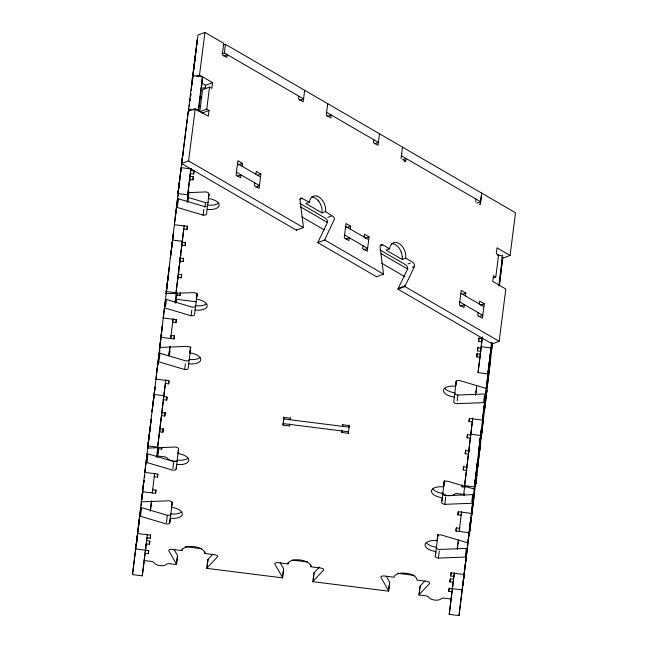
<?xml version="1.0" encoding="UTF-8"?>
<svg xmlns="http://www.w3.org/2000/svg" width="648" height="648" viewBox="0 0 648 648"><rect width="100%" height="100%" fill="white"/><g stroke="black" fill="none" stroke-linecap="round" stroke-linejoin="round"><path stroke-width="0.97" d="M317.261 196.166L315.689 195.834A11.526 7.574 69.4 0 0 309.396 202.233L305.921 203.545L322.048 212.909L321.951 208.875A11.397 7.557 69.3 0 0 321.035 205.521L320.59 204.42M405.073 285.971L414.574 266.409A3.289 2.163 69.4 0 0 414.161 263.979L412.638 262.197L405.729 258.179A11.51 7.565 69.4 0 0 401.817 245.851L400.391 244.45A11.51 7.565 69.4 0 0 389.602 248.816L386.119 250.128L402.246 259.492L402.286 256.535M299.692 203.261L325.474 218.238L326.997 220.028A3.289 2.171 69.3 0 1 327.418 222.45L317.771 242.603L376.593 276.761L383.551 274.144L380.028 246.345A3.289 2.163 69.6 0 1 380.959 244.701L382.693 244.806L389.602 248.816M190.787 346.712L189.232 359.762A3.289 1.555 7.3 0 1 185.782 360.896L160.024 353.249A3.313 1.563 7.3 0 0 159.1 353.071L157.999 361.697A3.313 1.563 7.3 0 1 158.922 361.884L184.68 369.53A3.289 1.555 7.3 0 0 188.131 368.396L188.681 363.763A11.518 5.443 7.3 0 0 200.758 359.794A11.518 5.443 7.3 0 0 189.977 352.949L190.504 348.033A3.289 1.555 7.3 0 0 187.442 346.364L160.647 347.417A3.305 1.563 7.3 0 1 159.708 347.369L165.507 299.303A3.313 1.563 7.3 0 1 166.431 299.489L192.189 307.136A3.289 1.555 7.3 0 0 195.639 306.002L197.195 292.953M164.406 307.938A3.313 1.563 7.3 0 1 165.337 308.116L191.095 315.762A3.289 1.555 7.3 0 0 194.546 314.628L195.097 309.995A11.518 5.443 7.3 0 0 207.166 306.026A11.518 5.443 7.3 0 0 196.385 299.19L196.919 294.265A3.289 1.555 7.3 0 0 193.857 292.604L167.062 293.649A3.305 1.563 7.3 0 1 166.115 293.601L168.197 276.178M208.389 198.531L208.94 194.214L207.644 205.343A3.289 1.555 7.3 0 1 204.193 206.477L178.435 198.831A3.305 1.563 7.3 0 0 177.512 198.653L176.41 207.279A3.305 1.563 7.3 0 1 177.341 207.465L203.099 215.112A3.289 1.555 7.3 0 0 206.542 213.978L207.101 209.345A11.518 5.443 7.3 0 0 219.17 205.376A11.518 5.443 7.3 0 0 208.389 198.531L208.915 193.614A3.289 1.555 7.3 0 0 205.862 191.946L187.677 192.659M444.731 388.225A11.518 5.443 7.3 0 0 454.815 392.777L453.73 402.011A3.289 1.555 7.3 0 0 456.791 403.672L483.586 402.627A3.313 1.563 7.3 0 1 484.526 402.675L485.627 394.049A3.313 1.563 7.3 0 0 484.688 393.992L457.893 395.045A3.289 1.555 7.3 0 1 454.807 393.093L456.249 381.048M137.562 533.636L136.615 542.408M181.505 164.835L181.553 164.552M194.262 64.614L194.351 63.99M195.583 53.865L195.494 54.489M480.63 352.026L481.172 347.709M463.976 575.521L464.098 574.614L462.713 585.922L463.782 578.089M491.719 342.719L491.403 345.376L491.492 344.704M476.685 475.673L476.847 474.393L475.47 485.7L475.591 484.801M492.512 342.784L491.889 348.008L491.97 347.45M144.391 559.289L142.285 575.853L132.484 574.622L138.972 522.037M160.032 428.271L157.626 447.169L147.833 445.945L157.383 367.619M177.528 277.344L181.254 277.814L181.626 274.728L178.362 274.315L178.702 271.617L176.037 292.75L166.244 291.519L175.802 213.192M190.382 173.672L187.718 194.805L177.925 193.574L197.373 39.123L194.279 65.059M172.255 502.135L170.821 514.18A3.289 1.555 7.3 0 1 167.37 515.314L141.612 507.668A3.297 1.555 7.3 0 0 140.681 507.489L137.506 533.547L150.571 535.183L150.198 538.269L146.934 537.864L146.594 540.691L149.866 541.104L149.494 544.19L146.197 543.777L145.427 550.209M172.117 502.743A3.289 1.555 7.3 0 0 169.031 500.783L142.236 501.836A3.297 1.555 7.3 0 1 141.296 501.787L145.994 462.356A3.297 1.555 7.3 0 1 146.926 462.534L172.684 470.181A3.289 1.555 7.3 0 0 176.135 469.047L177.236 460.104A11.518 5.443 7.3 0 0 188.082 458.177M154.686 473.137L154.224 476.734L157.488 477.147L157.861 474.061L144.796 472.416L147.096 453.721A3.297 1.555 7.3 0 1 148.019 453.908L173.777 461.554A3.289 1.555 7.3 0 0 177.228 460.42L178.524 448.975A3.289 1.555 7.3 0 0 175.446 447.023L148.651 448.076A3.289 1.555 7.3 0 1 147.703 448.019L149.785 430.596M153.803 396.884L152.021 411.845L152.636 407.082M157.999 361.697L155.917 379.121L168.982 380.765L168.61 383.851L165.345 383.438L163.782 396.568L167.046 396.973L166.682 400.067L162.948 399.597M172.214 242.465L170.311 258.422L171.38 249.966M176.41 207.279L174.336 224.702L187.394 226.346L187.029 229.433L183.765 229.019L182.193 242.15L185.466 242.555L185.093 245.649L181.359 245.179M178.192 195.874L178.556 192.999A3.313 1.563 7.3 0 1 178.119 192.942L179.763 179.148M138.607 524.912L143.492 483.926M143.589 483.303L143.961 480.217L142.495 491.719L155.552 493.363L156.014 489.767M145.897 463.79L148.044 445.775M148.279 443.791L149.348 434.832M149.583 432.88L151.251 419.086L147.833 445.945M153.179 402.659L155.083 386.921L153.552 399.573M157.019 370.494L162.284 326.568M164.309 309.371L166.803 288.457M168.14 277.263L167.038 286.473L167.216 284.966M168.334 275.586L168.812 271.625M168.982 270.159L169.476 266.215M171.048 252.663L171.234 251.124M173.494 232.494L171.599 248.241L171.963 245.365M175.43 216.076L178.492 190.407M178.727 188.438L179.788 179.577M180.023 177.609L180.492 173.672M180.646 172.36L181.157 168.261M182.048 160.583L182.858 153.811L182.736 154.71M186.754 122.666L186.94 121.119M139.442 520.279L139.676 518.295M139.911 516.318L140.268 513.354M140.503 511.377L140.972 507.425M141.207 505.44L141.564 502.475M141.92 499.511L142.268 496.546M142.503 494.57L142.86 491.597M143.216 488.633L143.564 485.668M158.468 360.75L158.063 364.144L158.428 361.268M158.801 358.393L158.987 356.424M159.538 352.212L159.716 350.673M176.823 206.834L177.285 202.97M191.759 83.349L192.691 75.549L202.484 76.78L201.552 84.572M192.488 77.59L192.675 76.043M188.673 111.497L188.941 109.253M189.524 104.344L189.289 106.312L189.564 104.587M190.228 98.439L189.994 100.408L190.245 98.609M190.585 95.483L190.82 93.515M191.168 90.566L191.525 87.61M192.132 82.523L191.759 85.641L192.156 82.652M193.185 73.694L192.464 79.736L192.812 76.78M194.254 64.687L195.445 54.861M189.977 101.12L190.237 98.958M190.585 96.05L190.82 94.114L190.585 95.912M192.529 79.777L192.764 77.817M192.991 75.857L193.46 71.928M193.695 69.968L194.044 67.019M142.285 575.853L147.38 534.203M157.626 447.169L165.839 379.606M176.037 292.75L184.202 225.366M187.718 194.805L190.812 168.861L181.019 167.638M145.735 548.265L144.237 560.512L151.122 561.37A3.289 1.555 7.3 0 1 154.078 562.788A6.585 3.11 7.3 0 0 159.991 565.623A6.585 3.11 7.3 0 0 166.39 564.335A3.289 1.555 7.3 0 1 169.59 563.695L176.483 564.554L177.576 555.927A3.28 1.547 7.3 0 0 177.495 555.466L174.118 549.52M154.589 473.648L152.288 492.95L152.782 489.11M161.943 412.152L159.951 428.741L163.215 429.146L162.842 432.232L159.108 431.77M161.7 414.064L163.847 396.195M173.008 319.229L170.708 338.531L171.072 335.656M178.362 274.315L180.719 254.85M180.112 259.646L182.655 238.553M145.549 550.079L145.76 548.273M146.124 545.64L146.31 544.101M150.174 511.28L151.357 501.333M156.654 456.953L157.837 447.007M159.141 436.064L159.376 434.103M159.724 431.171L159.959 429.219M161.044 420.106L161.271 418.227M162.389 408.856L162.608 406.985L162.364 408.896M168.707 355.865L169.776 346.915M175.065 302.559L176.126 293.649M177.309 283.743L177.544 281.767M177.9 278.794L178.135 276.817M179.18 268.215L179.456 265.899L179.204 267.883M179.852 262.408L180.047 260.763M180.468 257.248L180.687 255.377M182.039 244.28L181.764 246.386L182.007 244.466M187.118 201.479L188.171 192.618M189.581 180.808L189.815 178.84M191.022 168.504L190.042 176.369L193.307 176.774L192.942 179.869L189.208 179.399M190.86 170.262L191.047 168.723M150.53 510.632L151.713 500.742M169.331 353.444L169.517 351.905M187.742 199.025L187.928 197.478M157.383 455.155L157.748 452.069L157.132 457.075M169.808 353.095L170.043 351.103M175.851 302.705L177.034 292.783M187.863 201.706L189.038 191.8M198.62 111.464L202.257 80.96M145.095 553.303L148.36 553.716L148.724 550.622L135.554 548.888M155.552 493.363L155.925 490.269L152.661 489.864M161.514 415.611L164.778 416.024L165.143 412.93L161.417 412.468M161.182 335.146L160.907 337.3L173.972 338.945L174.336 335.85L171.072 335.445M173.097 318.719L172.635 322.315L175.9 322.728L176.272 319.642L163.207 317.998L163.482 315.843M179.925 261.193L183.19 261.606L183.562 258.512L179.828 258.042M190.382 173.534L193.647 173.948L194.011 170.853L190.747 170.448L190.966 168.723M177.131 460.995A6.585 3.11 7.3 0 1 167.387 458.258A3.289 1.555 7.3 0 0 164.43 456.84L157.537 455.973L158.404 448.764L161.668 449.177L161.846 447.63M176.256 295.059L179.99 295.529L180.355 292.442M139.587 516.124A3.297 1.555 7.3 0 1 140.511 516.302L166.269 523.949A3.289 1.555 7.3 0 0 169.719 522.815L170.27 518.181A11.518 5.443 7.3 0 0 182.347 514.212A11.518 5.443 7.3 0 0 171.558 507.376L172.109 503.059M176.126 469.047L176.685 464.414A11.518 5.443 7.3 0 0 188.754 460.445A11.518 5.443 7.3 0 0 177.973 453.608L178.524 449.291M289.778 424.011L289.535 425.93L283.006 425.112L283.921 417.393L290.458 418.211L290.272 419.75L290.515 417.839M289.535 425.93L289.721 424.383M348.551 431.39L348.308 433.31L341.78 432.483L341.966 430.944M348.308 433.31L349.231 425.582L342.703 424.764L342.517 426.311L342.76 424.391M437.951 534.462L436.396 547.511A3.289 1.555 7.3 0 0 439.482 549.464L466.276 548.41A3.297 1.555 7.3 0 1 467.216 548.467L466.115 557.094A3.297 1.555 7.3 0 0 465.175 557.045L438.38 558.098A3.289 1.555 7.3 0 1 435.294 556.138L435.853 551.505A11.518 5.443 7.3 0 1 425.064 544.668A11.518 5.443 7.3 0 1 437.141 540.699L437.878 534.624M444.366 480.695L442.811 493.744A3.289 1.555 7.3 0 0 445.889 495.696L472.684 494.643A3.297 1.555 7.3 0 1 473.623 494.699L472.53 503.334A3.297 1.555 7.3 0 0 471.582 503.277L444.787 504.33A3.289 1.555 7.3 0 1 441.709 502.378L442.26 497.745A11.518 5.443 7.3 0 1 431.479 490.901A11.518 5.443 7.3 0 1 443.548 486.932L444.285 480.865M454.264 397.086A11.518 5.443 7.3 0 1 443.483 390.25A11.518 5.443 7.3 0 1 455.552 386.281L456.103 381.648A3.289 1.555 7.3 0 1 459.554 380.514L485.312 388.16A3.305 1.563 7.3 0 0 486.235 388.338L487.337 379.712M424.885 580.989L420.22 585.922A3.289 1.555 7.3 0 0 420.025 586.351L418.932 594.977L425.817 595.844A3.289 1.555 7.3 0 1 428.774 597.262A6.585 3.11 7.3 0 0 434.687 600.089A6.585 3.11 7.3 0 0 441.085 598.809A3.289 1.555 7.3 0 1 444.285 598.161L451.17 599.027L452.037 591.818L448.764 591.413L449.137 588.319L462.089 589.866L465.872 559.921L465.507 562.796M452.434 588.732L453.203 582.301L449.906 581.888L450.271 578.802L453.535 579.207L454.329 572.783L449.218 614.369L459.019 615.6L474.482 491.816L474.117 494.902M453.875 576.38L450.611 575.967L450.976 572.881L464.041 574.517L477.414 462.939M470.124 524.281L470.489 521.186L469.022 532.697L455.965 531.06L456.33 527.966L459.594 528.379M461.619 511.661L461.165 515.257L457.901 514.844L458.266 511.758L471.331 513.394L473.161 498.798L472.797 501.674M466.981 470.399L463.255 469.93L463.62 466.844L466.884 467.257L468.877 450.668M468.455 454.127L465.183 453.721L465.556 450.627L469.29 451.097M470.821 438.234L467.087 437.765L467.459 434.67L470.723 435.083M470.837 434.144L472.287 421.961L469.022 421.548L469.387 418.462L482.452 420.098L490.892 349.888M480.468 357.348L476.734 356.886L477.106 353.792L480.37 354.205L480.452 353.476M480.711 351.305L477.446 350.892L477.819 347.806L481.083 348.219L481.739 342.703M482.031 340.346L482.274 338.426L481.853 341.78L478.58 341.375L478.953 338.28L482.217 338.693M465.337 487.288L462.073 486.875L462.259 485.328M477.041 466.034L477.779 460.064L474.36 486.915L464.567 485.684L472.781 417.911M490.892 350.098L491.257 347.012L487.839 373.864L478.046 372.641L482.395 336.806M457.229 548.807L458.298 539.849M461.53 512.163L459.23 531.465L459.716 527.634M463.595 495.469L464.778 485.522M468.634 452.588L470.78 434.711M475.527 395.385L476.709 385.471M457.472 549.148L457.828 546.175M458.063 544.199L458.42 541.234M476.272 391.959L476.45 390.42M459.019 615.6L462.089 589.866M474.36 486.915L484.283 405.502L483.918 408.378M487.839 373.864L491.565 342.978M481.245 430.774L478.435 453.811L480.452 437.675L480.079 440.551M485.514 397.402L484.599 405.122L488.568 373.426L487.644 381.146M486.065 393.19L486.251 391.643M473.745 497.786L469.265 535.361L480.524 443.929A3.297 1.555 7.3 0 0 479.812 443.88M486.915 386.897L487.102 385.358M501.674 263.639L502.605 255.839L497.705 255.223M473.486 501.957L473.664 500.41M482.331 428.158L476.977 472.862L478.443 461.352M489.621 367.035L484.267 411.739L485.733 400.229M499.3 285.833L502.645 257.637M480.427 438.097A3.297 1.555 7.3 0 0 481.132 438.226L486.932 390.161A3.297 1.555 7.3 0 0 486.219 390.112M487.069 384.386A3.289 1.555 7.3 0 0 487.539 384.458L492.488 343.562M499.543 283.808L502.775 257.28M182.056 160.518L181.821 162.462M136.769 540.351L136.461 542.797M176.718 295.124L176.961 293.171M492.44 343.667L491.921 347.733M182.396 157.415L181.497 164.9L188.285 111.262L195.251 108.645L208.3 116.227L209.037 110.468L206.736 109.131L199.77 111.756L202.573 89.699L209.539 87.075L211.839 88.412L212.576 82.66L199.519 75.079L196.733 76.124M194.74 60.88L194.4 63.617M182.453 156.946L182.687 155.083M492.35 344.404L492.059 346.737M181.643 163.839L181.756 162.956M136.355 543.672L136.404 543.259M146.262 544.02L146.1 545.276M327.418 105.843L327.694 103.688L326.228 115.198L330.836 117.871L331.201 114.996L327.726 116.308M491.565 344.129L491.678 343.213L491.427 345.125M463.928 575.894L463.514 579.215L464.065 574.898M476.628 476.086L476.272 478.994L476.823 474.676M462.883 584.642L463.296 581.329L463.02 583.484M475.64 484.429L476.053 481.108L475.502 485.425M192.553 77.695L197.988 35.016L204.954 32.4L223.763 43.327L222.296 54.837L226.905 57.51L227.27 54.635L223.787 55.939M177.925 193.574L181.092 168.707M192.934 75.614L193.46 71.531M193.574 70.608L194.044 66.914M178.119 192.942L179.221 184.316M175.802 212.981L176.167 210.106M171.963 245.155L173.372 233.458M176.847 206.85L177.212 203.974M177.52 201.471L177.884 198.167M166.244 291.519L169.42 266.587M166.115 293.601L166.852 287.85M163.207 317.998L164.673 306.488M164.673 306.277L165.046 303.402M177.52 206.024L178.435 198.831M160.907 337.3L162.373 325.79M159.708 347.369L160.809 338.734M157.391 367.408L157.756 364.524M158.76 358.603L159.141 355.606M159.311 353.97L159.781 350.301M160.032 348.616L160.388 345.506M161.474 336.992L161.725 334.992M152.815 405.543L153.552 399.784M165.515 306.682L166.431 299.489M147.703 448.019L148.716 440.105M159.108 360.442L160.024 353.249M141.296 501.787L142.212 494.594M143.921 482.493L144.172 480.508M144.553 477.544L144.804 475.567M145.184 472.603L145.436 470.618M146.57 461.716L146.821 459.74M147.218 456.808L147.444 454.799M139.093 520.862L139.344 518.943M132.484 574.622L136.396 543.235M136.517 542.87L137.003 539.031M136.639 542.295L137.02 539.29M137.279 537.289L137.66 534.284M137.911 532.283L138.291 529.286M138.68 526.281L139.061 523.276M136.307 544.045L136.185 544.952L137.546 533.733M146.926 462.534L147.841 455.341M140.511 516.302L141.426 509.109M309.404 202.241L301.174 197.964A3.289 2.163 69.6 0 0 299.935 199.268L303.361 226.687A3.264 2.163 69.1 0 1 303.361 227.561L296.395 230.186L181.634 163.531L188.592 160.915L195.251 108.645M199.519 75.079L204.954 32.4M202.484 76.78L198.207 110.346L196.255 110.095M187.321 202.273L188.657 192.148M190.002 181.181L190.245 179.261M179.115 268.385L179.456 265.688M181.148 251.392L181.391 249.472M164.268 393.215L164.519 391.262M169.023 355.736L170.181 346.729M175.73 303.159L176.232 299.263L196.279 301.774M175.956 301.944L176.288 299.36M160.315 425.858L160.68 423.193M157.375 457.253L158.582 447.331M192.942 179.869L193.396 176.272M193.647 173.948L194.1 170.351M187.029 229.433L187.483 225.836M185.093 245.649L185.555 242.052M183.19 261.606L183.651 258.009M212.576 82.66L205.61 85.277L205.246 88.152M181.254 277.814L181.715 274.217M175.9 322.728L176.361 319.132M173.972 338.945L174.425 335.348M168.61 383.851L168.982 380.975M166.682 400.067L167.046 397.192M179.99 295.529L180.355 292.653M164.778 416.024L165.264 412.185M162.842 432.232L163.328 428.401M157.488 477.147L157.837 474.449M150.198 538.269L150.66 534.673M148.36 553.716L148.724 550.832M149.494 544.19L149.858 541.315M161.668 449.177L161.846 447.736M206.736 109.131L209.539 87.075M203.099 215.112L203.828 209.353M222.07 53.833L224.386 52.958L225.488 44.323L515.516 212.771L510.081 255.45L503.115 258.066L501.487 257.118M191.095 315.762L191.824 310.011M204.889 207.392L205.497 202.597A3.289 1.555 7.3 0 0 208.316 202.241M184.68 369.53L185.417 363.771M172.862 468.747L173.777 461.554M166.455 522.507L167.37 515.314M207.101 209.345L207.644 205.027A11.518 5.443 7.3 0 0 218.498 203.108M196.385 299.19L196.935 294.872M195.097 309.995L195.647 305.678A11.518 5.443 7.3 0 0 206.493 303.758M189.977 352.949L190.52 348.64M188.681 363.763L189.232 359.446A11.518 5.443 7.3 0 0 200.086 357.526M169.719 522.815L170.821 513.864A11.518 5.443 7.3 0 0 181.675 511.944M176.483 564.554A3.28 1.547 7.3 0 0 176.394 564.1L177.309 556.907M176.394 564.1L168.683 550.517A3.289 1.555 7.3 0 1 172.133 549.383L181.926 550.614L182.145 548.888M242.117 166.244L242.482 163.369L237.881 160.696L236.042 175.082L240.651 177.755L241.016 174.879L237.541 176.191M280.187 562.837L283.565 568.774A3.289 1.555 7.3 0 1 283.646 569.236L282.544 577.862L206.793 568.361A3.289 1.555 7.3 0 1 206.979 567.932L217.663 556.664A3.289 1.555 7.3 0 0 214.577 554.712L204.784 553.481L205.003 551.756M254.842 182.906L254.47 185.782L259.079 188.463L260.909 174.077L256.308 171.396L255.936 174.272M206.793 568.361L207.895 559.726A3.289 1.555 7.3 0 1 208.081 559.305L212.755 554.372M207.166 566.498L208.081 559.305M298.955 96.269L298.59 99.144L303.199 101.817L304.665 90.307M283.006 425.112L283.249 423.193M283.986 417.037L283.735 418.956L349.045 427.154L349.288 425.234M282.544 577.862A3.289 1.555 7.3 0 0 282.463 577.409L283.379 570.216M282.463 577.409L274.752 563.825A3.289 1.555 7.3 0 1 278.195 562.691L287.996 563.922L288.214 562.197M350.293 229.076L350.657 226.193L346.048 223.519L344.218 237.905L348.827 240.578L349.191 237.703L345.708 239.015M386.257 576.145L389.634 582.082A3.289 1.555 7.3 0 1 389.715 582.544L388.614 591.179L312.863 581.669A3.289 1.555 7.3 0 1 313.049 581.248L323.725 569.973A3.289 1.555 7.3 0 0 320.647 568.021L310.854 566.789L311.072 565.064M312.863 581.669L313.956 573.035A3.289 1.555 7.3 0 1 314.15 572.613L319.488 566.976M313.235 579.806L314.15 572.613M373.783 139.725L373.418 142.601L378.019 145.274L379.485 133.763M363.01 245.73L362.645 248.605L367.254 251.286L369.085 236.901L364.476 234.22L364.111 237.103M341.78 432.483L342.023 430.572M401.695 153.617L401.42 155.779L480.597 201.755L481.691 193.128M401.055 158.655L402.521 147.145M404.498 161.765L405.664 161.328L406.029 158.452L402.546 159.764M388.614 591.179A3.289 1.555 7.3 0 0 388.533 590.717L389.448 583.524M419.305 593.114L420.22 585.922M475.656 201.982L476.021 199.106M465.458 295.958L465.823 293.082L461.214 290.409L459.383 304.795L463.992 307.468L464.357 304.592L460.007 306.229M455.552 386.281L456.103 381.964M443.548 486.932L444.099 482.622M441.895 500.936L442.811 493.428A11.518 5.443 7.3 0 1 432.734 488.884M437.141 540.699L437.692 536.382M435.48 554.704L436.396 547.196A11.518 5.443 7.3 0 1 426.319 542.643M481.731 193.144L480.265 204.655L479.115 203.99M457.156 400.796L457.893 395.045M444.787 504.33L445.703 497.138M438.38 558.098L439.295 550.905M478.184 312.62L477.811 315.495L482.42 318.176L484.25 303.791L479.642 301.109L479.277 303.985M478.58 341.375L479.042 337.778M476.734 356.886L477.195 353.29M477.446 350.892L477.908 347.296M469.022 421.548L469.387 418.673M467.087 437.765L467.451 434.889M465.183 453.721L465.677 449.882M463.255 469.93L463.741 466.098M455.965 531.06L456.419 527.464M457.901 514.844L458.355 511.248M449.906 581.888L450.271 579.012M450.611 575.967L451.065 572.37M448.764 591.413L449.177 588.173M462.073 486.875L462.299 485.077M478.046 372.641L480.452 353.743M476.207 392.34L476.636 389.084M464.567 485.684L466.884 467.467M464.073 495.59L464.308 493.557M452.15 590.919L452.563 587.687M453.203 582.301L453.568 579.425M449.218 614.369L451.202 598.776M493.452 277.879L495.777 277.004L498.587 254.948L496.287 253.611L497.016 247.86L510.081 255.45M483.586 402.627L484.502 395.434M498.839 285.46L502.605 255.839M502.37 259.953L502.613 258.034M471.768 501.836L472.684 494.643M465.361 555.603L466.276 548.41M480.152 439.401L481.618 427.891L480.881 433.86M489.256 369.911L490.722 358.409M475.332 480.362L474.239 488.997A3.297 1.555 7.3 0 1 473.307 488.811L447.549 481.164A3.289 1.555 7.3 0 0 444.107 482.298M488.884 373.005L489.248 370.121M485.83 398.795L486.932 390.161M481.594 434.128L481.966 431.252M481.966 431.041L483.432 419.531M468.925 534.13L467.824 542.757A3.297 1.555 7.3 0 1 466.9 542.579L441.142 534.932A3.289 1.555 7.3 0 0 437.692 536.066M479.423 452.563L480.524 443.929M470.084 526.557L470.448 523.673M462.834 585.023L462.753 585.638M379.89 249.836L405.672 264.813L406.871 266.012A3.297 2.171 69.3 0 1 407.616 269.033L398.107 288.587A3.297 2.155 69.5 0 0 397.977 289.186L492.188 343.902L499.154 341.285L505.813 289.016L492.739 281.426L493.476 275.667L495.777 277.004M324.875 239.387L334.4 219.283A3.297 2.155 69.4 0 0 333.631 216.821L325.531 211.604A11.526 7.574 69.4 0 0 317.301 196.182M223.163 45.198L225.488 44.323M209.037 110.468L202.071 113.092L200.921 112.42M299.692 100.4L303.564 98.942L224.386 52.958M238.132 165.005L242.482 163.369M257.426 175.381L260.909 174.077M255.579 187.037L259.443 185.579L236.415 172.206M374.52 143.856L378.383 142.398L326.6 112.315M300.17 199.098L302.495 198.223M322.048 212.909L325.531 211.604M327.791 217.364L331.274 216.051M346.299 227.837L350.657 226.193M317.771 242.603L324.737 239.979L383.551 274.144M365.602 238.205L369.085 236.901M476.726 203.213L480.597 201.755M363.747 249.861L367.619 248.403L344.582 235.03M380.368 245.673L382.693 244.806M402.246 259.492L405.729 258.179M407.997 263.939L410.314 263.064M412.25 267.284L414.574 266.409M398.172 288.417L405.138 285.792M397.977 289.178L404.935 286.562L499.154 341.285M462.34 294.394L465.823 293.082M480.767 305.095L484.25 303.791M478.921 316.751L482.784 315.293L459.756 301.919M200.985 88.128L205.764 87.934M391.619 243.713L392.405 243.721A11.486 7.549 69.4 0 1 395.466 244.725A11.453 7.525 69.3 0 1 397.621 246.434L398.342 247.172A11.486 7.549 69.4 0 1 401.242 252.08M188.414 109.115L194.295 109.852M172.384 240.052L182.177 241.275M481.14 346.696L490.933 347.927M153.965 394.47L163.766 395.701M470.699 434.217L480.5 435.448M283.184 423.59L348.494 431.787M464.478 494.489L457.593 493.63A3.289 1.555 7.3 0 0 454.394 494.27A6.585 3.11 7.3 0 1 447.987 495.558A6.585 3.11 7.3 0 1 442.074 492.723M185.336 546.653L201.52 548.686M292.353 560.083L307.589 561.994M397.467 573.278L414.615 575.424M146.189 544.668L147.007 544.774M200.021 96.755L201.86 97.297M198.92 105.389L200.767 105.932M188.017 197.405L205.497 202.597M403.356 159.991L405.664 161.328M497.397 254.745L499.033 255.693M202.346 83.381L205.61 85.277M237.508 163.571L260.545 176.953M345.684 226.395L368.72 239.776M460.85 293.285L483.886 306.666M300.461 206.801L327.208 222.337M381.04 253.595L407.819 269.147M301.952 216.934L324.381 229.959M381.672 263.234L404.992 276.777M188.592 160.915L303.353 227.561M318.144 200.588L318.824 201.439M388.533 590.717L380.813 577.133A3.289 1.555 7.3 0 1 384.264 575.999L394.065 577.23A11.518 5.443 7.3 0 1 406.134 573.261A11.518 5.443 7.3 0 1 416.923 580.098L426.716 581.329A3.289 1.555 7.3 0 1 429.794 583.281L419.118 594.556A3.289 1.555 7.3 0 0 418.932 594.977M296.436 229.756A3.264 2.171 68.8 0 1 296.403 230.194M404.959 286.578A3.305 2.155 69.8 0 1 405.089 285.987M376.634 276.34A3.264 2.171 68.8 0 1 376.601 276.769M324.761 239.995A3.305 2.155 69.8 0 1 324.891 239.404M401.193 252.056A11.453 7.525 69.3 0 1 402.23 256.454M311.421 197.13A11.526 7.574 69.6 0 1 312.206 197.138L313 197.259A11.453 7.501 69 0 1 315.26 198.183A11.526 7.574 69.6 0 1 318.176 200.629M318.759 201.39A11.453 7.501 69 0 1 320.533 204.355M500.645 275.173A3.297 1.555 7.3 0 1 500.175 275.1M488.641 375.832A3.289 1.555 7.3 0 1 488.171 375.751M482.234 429.592A3.297 1.555 7.3 0 1 481.756 429.519M142.868 493.193A3.297 1.555 7.3 0 1 142.39 493.152M287.996 563.922A11.518 5.443 7.3 0 1 300.065 559.953A11.518 5.443 7.3 0 1 310.854 566.789M181.926 550.614A11.518 5.443 7.3 0 1 194.003 546.637A11.518 5.443 7.3 0 1 204.784 553.481"/></g></svg>
